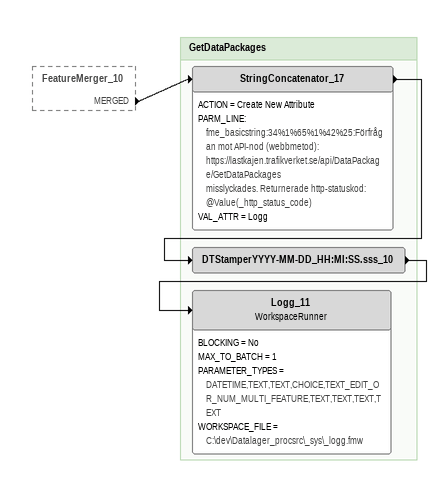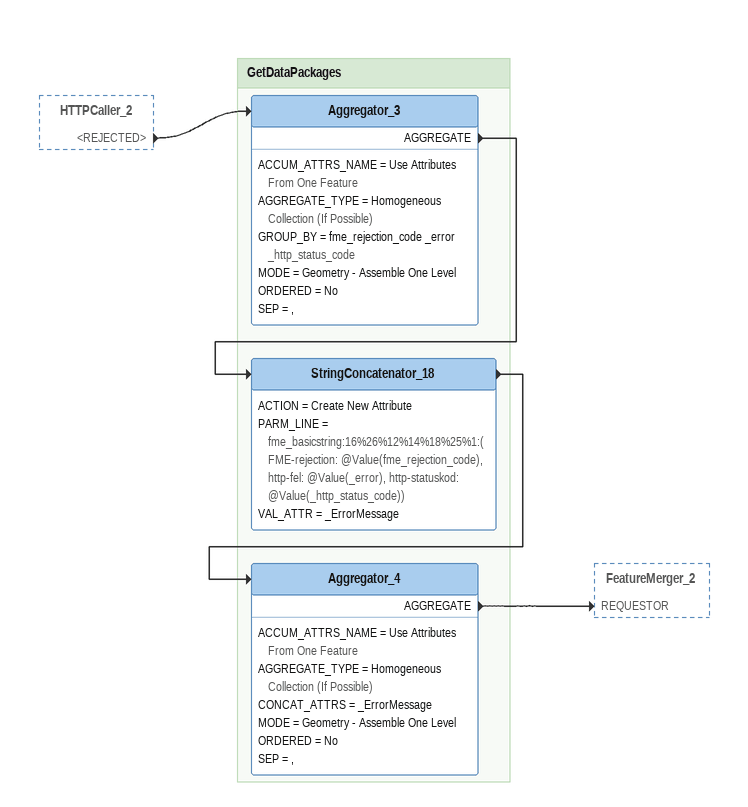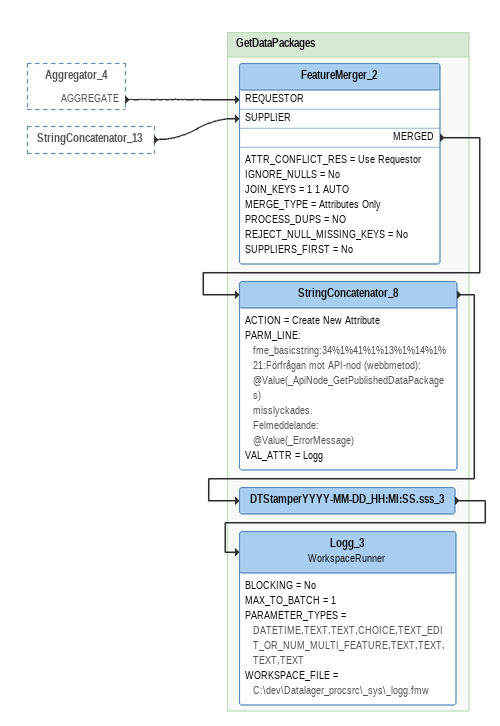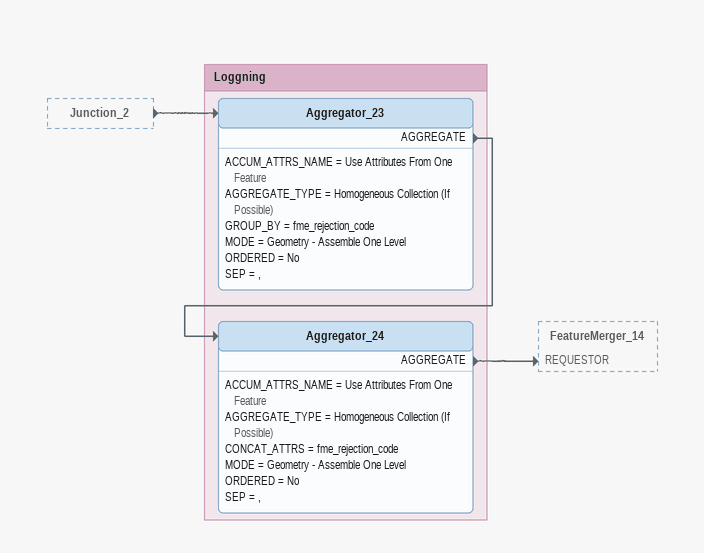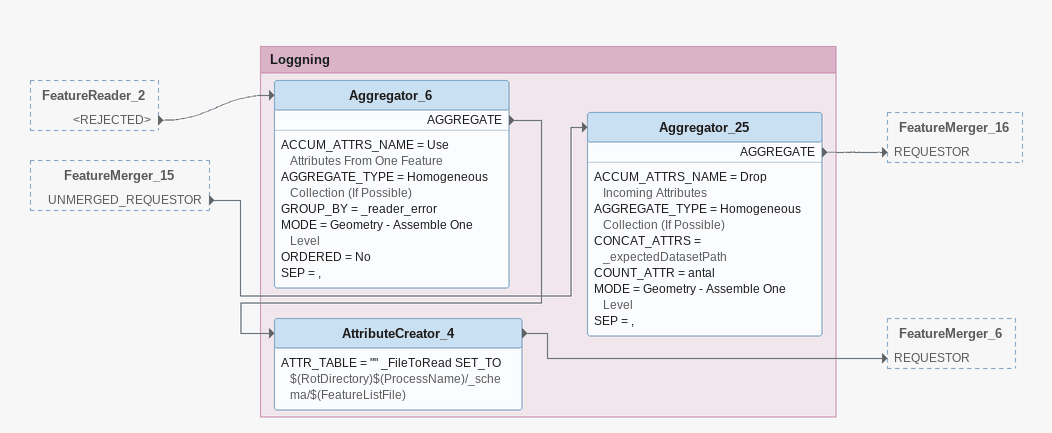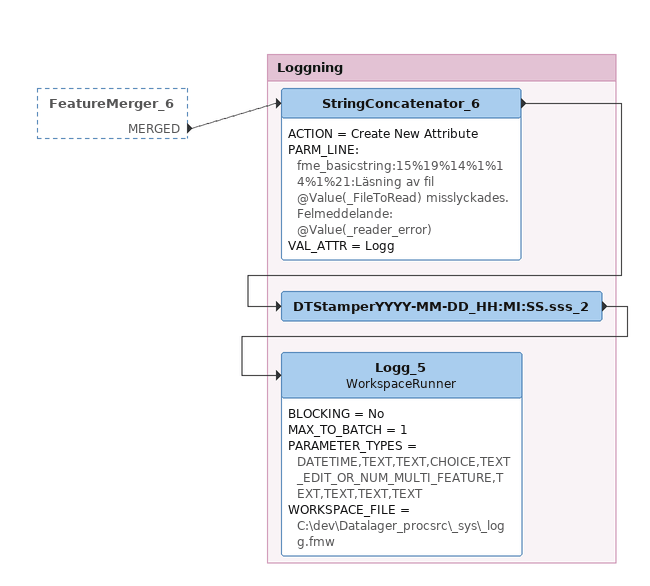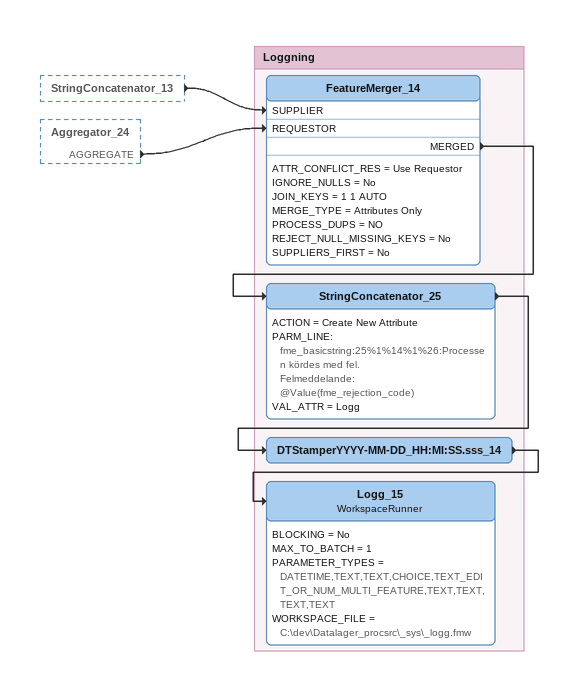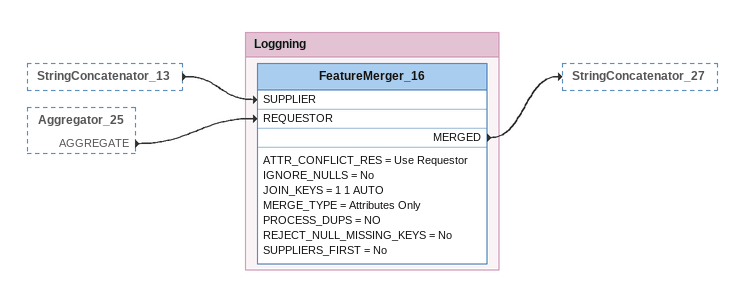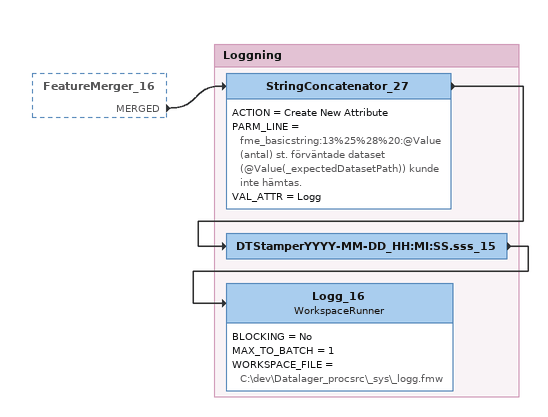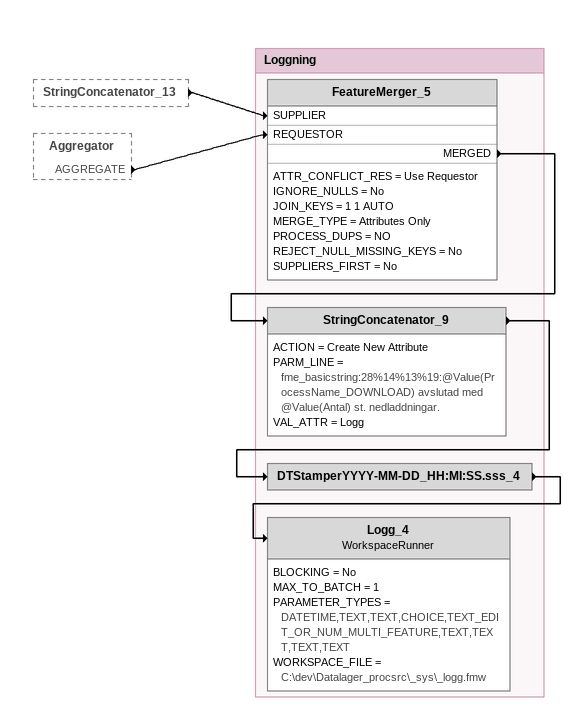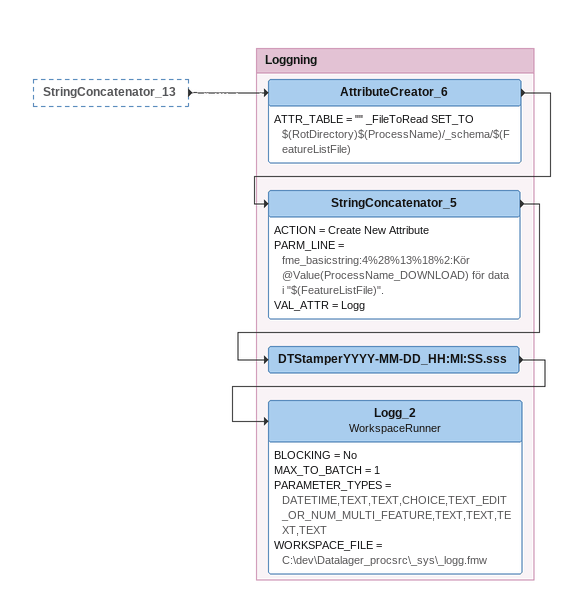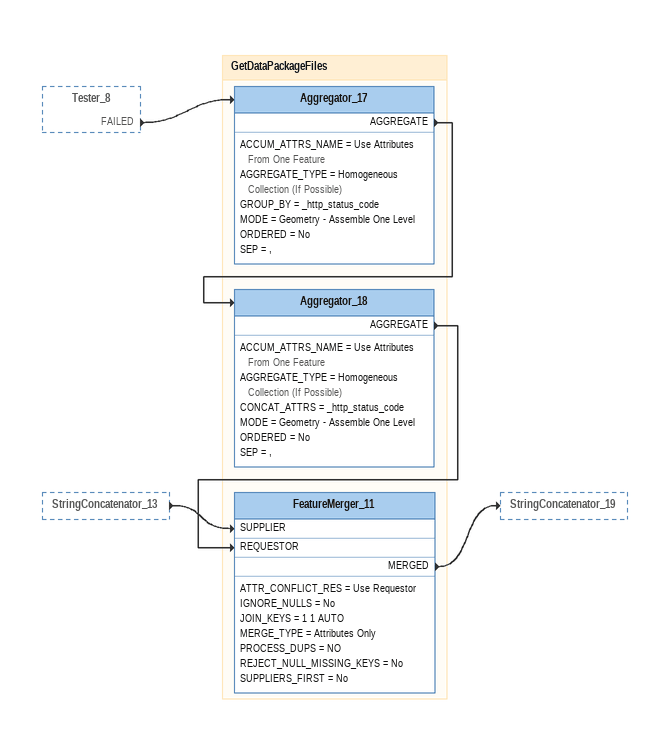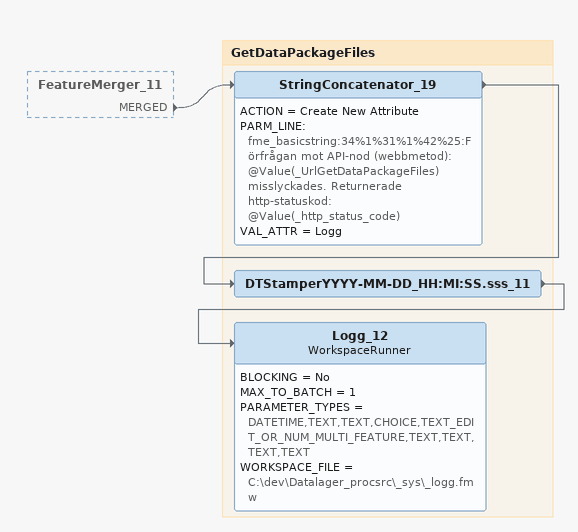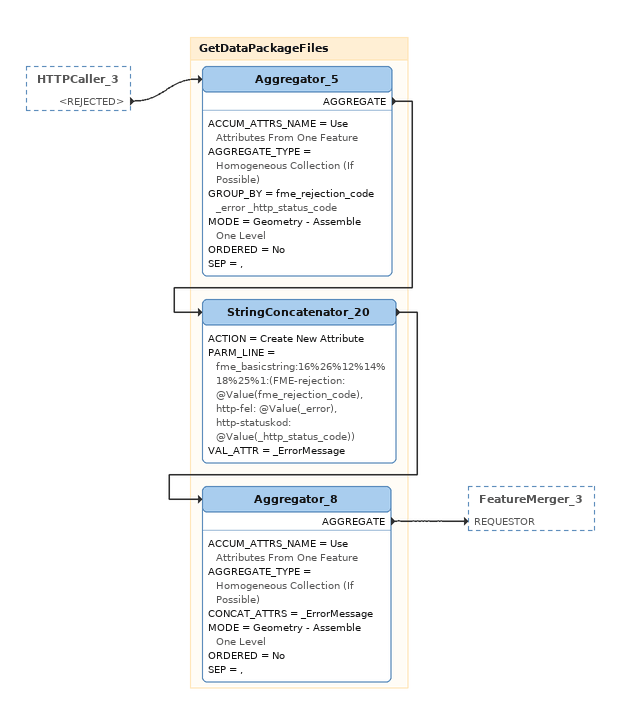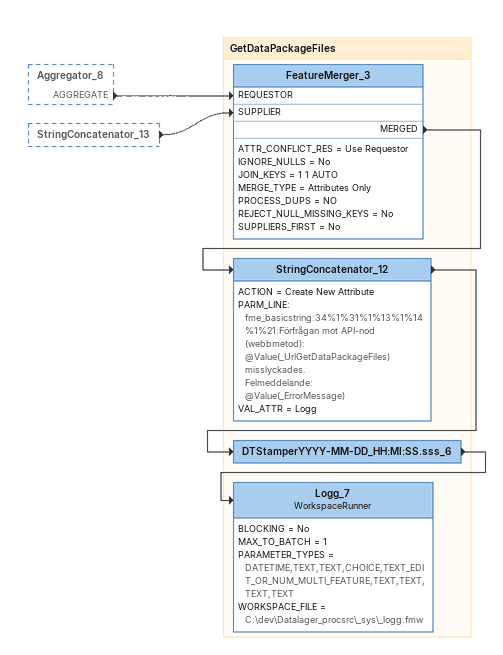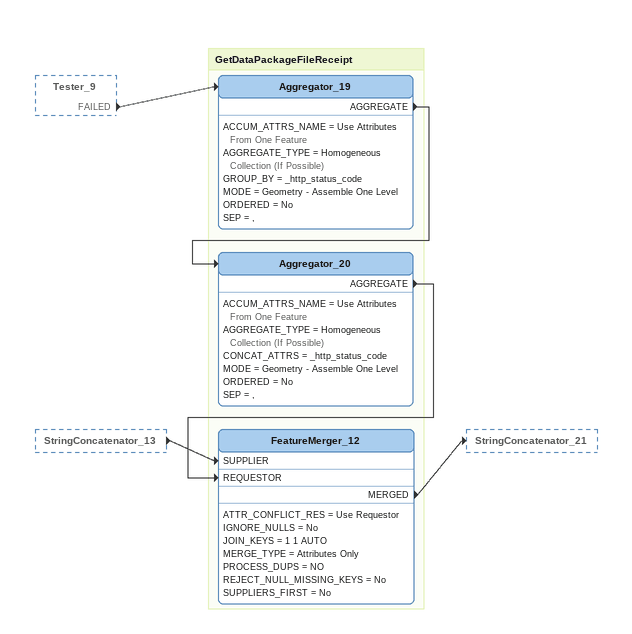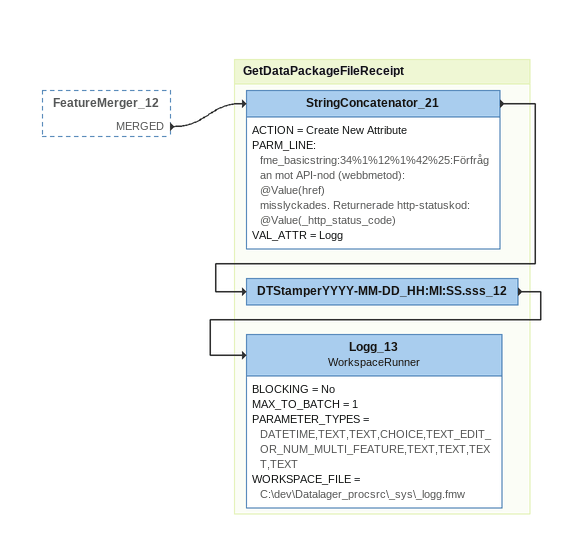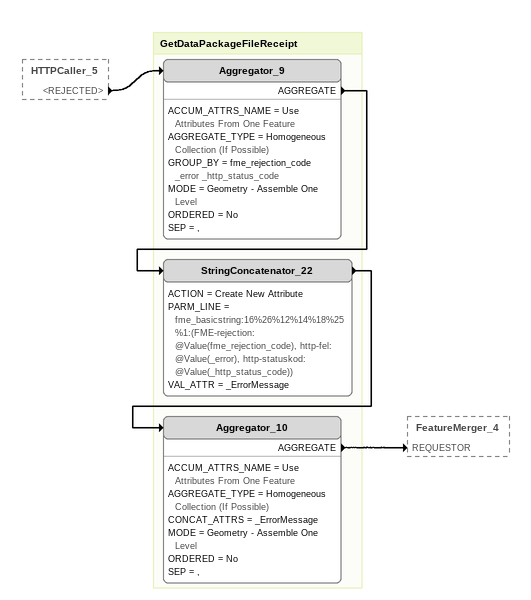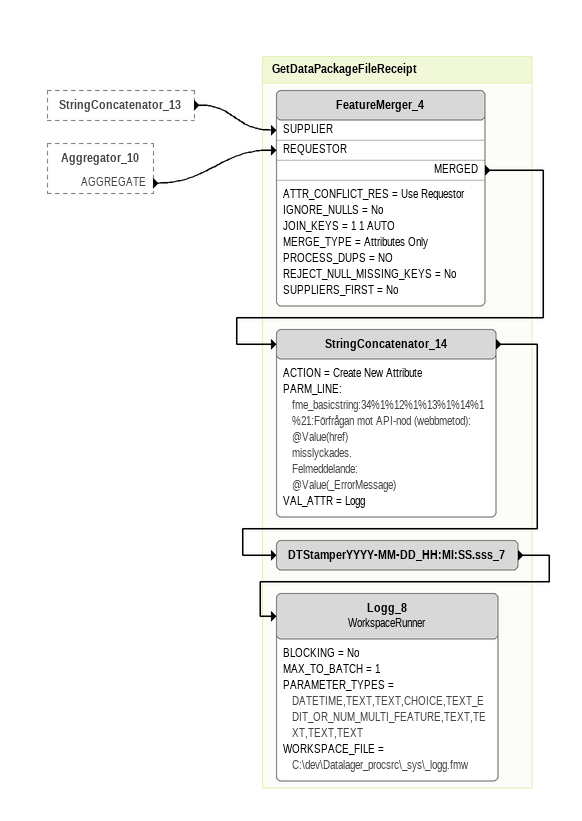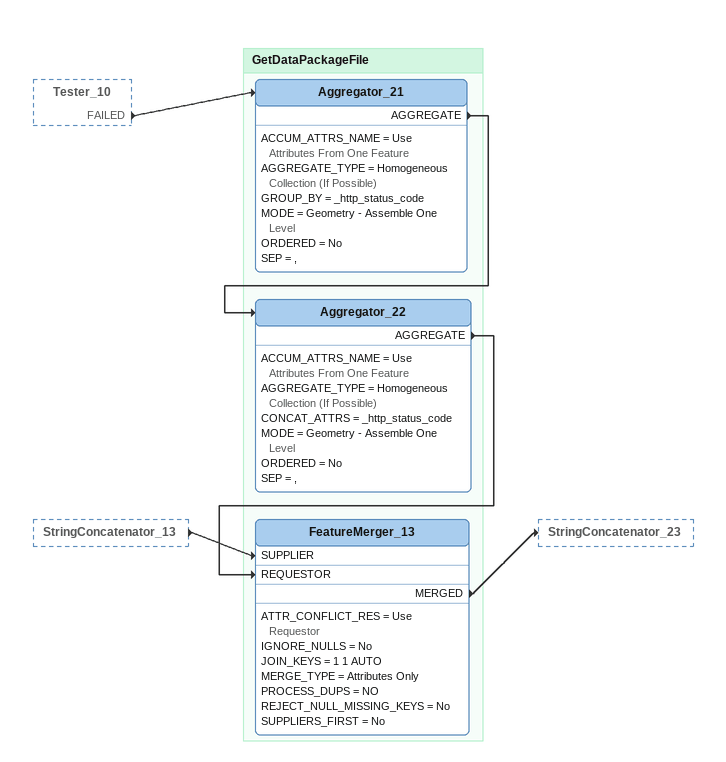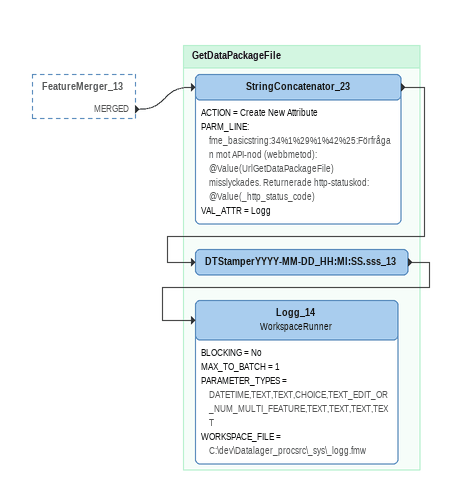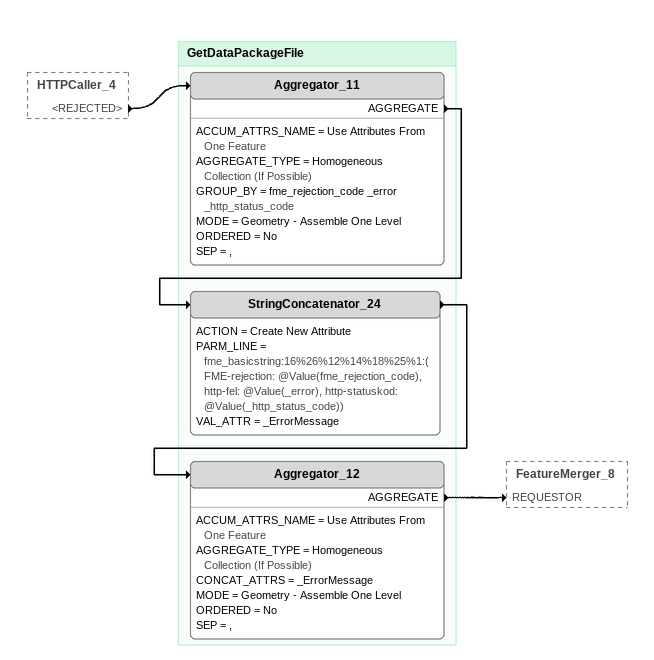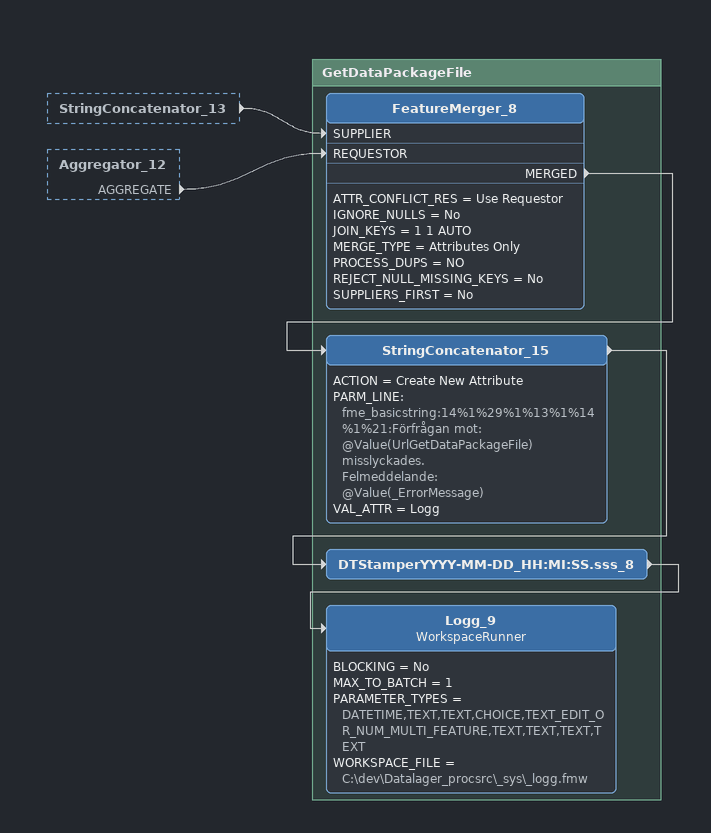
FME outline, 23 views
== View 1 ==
FeatureMerger_10 [outside]
    MERGED -> StringConcatenator_17

Bookmark: GetDataPackages
StringConcatenator_17
    ACTION = Create New Attribute
    PARM_LINE:
      fme_basicstring:34%1%65%1%42%25:Förfrågan mot API-nod (webbmetod):
      https://lastkajen.trafikverket.se/api/DataPackage/GetDataPackages
      misslyckades. Returnerade http-statuskod: @Value(_http_status_code)
    VAL_ATTR = Logg
    -> DTStamperYYYY-MM-DD_HH:MI:SS.sss_10
DTStamperYYYY-MM-DD_HH:MI:SS.sss_10
    -> Logg_11
Logg_11: WorkspaceRunner
    BLOCKING = No
    MAX_TO_BATCH = 1
    PARAMETER_TYPES = DATETIME,TEXT,TEXT,CHOICE,TEXT_EDIT_OR_NUM_MULTI_FEATURE,TEXT,TEXT,TEXT,TEXT
    WORKSPACE_FILE = C:\dev\Datalager_procsrc\_sys\_logg.fmw

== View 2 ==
HTTPCaller_2 [outside]
    <REJECTED> -> Aggregator_3

Bookmark: GetDataPackages
Aggregator_3
    ACCUM_ATTRS_NAME = Use Attributes From One Feature
    AGGREGATE_TYPE = Homogeneous Collection (If Possible)
    GROUP_BY = fme_rejection_code _error _http_status_code
    MODE = Geometry - Assemble One Level
    ORDERED = No
    SEP = ,
    AGGREGATE -> StringConcatenator_18
StringConcatenator_18
    ACTION = Create New Attribute
    PARM_LINE = fme_basicstring:16%26%12%14%18%25%1:(FME-rejection: @Value(fme_rejection_code), http-fel: @Value(_error), http-statuskod: @Value(_http_status_code))
    VAL_ATTR = _ErrorMessage
    -> Aggregator_4
Aggregator_4
    ACCUM_ATTRS_NAME = Use Attributes From One Feature
    AGGREGATE_TYPE = Homogeneous Collection (If Possible)
    CONCAT_ATTRS = _ErrorMessage
    MODE = Geometry - Assemble One Level
    ORDERED = No
    SEP = ,
    AGGREGATE -> FeatureMerger_2 [REQUESTOR]

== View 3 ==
Aggregator_4 [outside]
    AGGREGATE -> FeatureMerger_2 [REQUESTOR]
StringConcatenator_13 [outside]
    -> FeatureMerger_2 [SUPPLIER]

Bookmark: GetDataPackages
FeatureMerger_2
    ATTR_CONFLICT_RES = Use Requestor
    IGNORE_NULLS = No
    JOIN_KEYS = 1 1 AUTO
    MERGE_TYPE = Attributes Only
    PROCESS_DUPS = NO
    REJECT_NULL_MISSING_KEYS = No
    SUPPLIERS_FIRST = No
    MERGED -> StringConcatenator_8
StringConcatenator_8
    ACTION = Create New Attribute
    PARM_LINE:
      fme_basicstring:34%1%41%1%13%1%14%1%21:Förfrågan mot API-nod (webbmetod):
      @Value(_ApiNode_GetPublishedDataPackages)
      misslyckades.
      Felmeddelande:
      @Value(_ErrorMessage)
    VAL_ATTR = Logg
    -> DTStamperYYYY-MM-DD_HH:MI:SS.sss_3
DTStamperYYYY-MM-DD_HH:MI:SS.sss_3
    -> Logg_3
Logg_3: WorkspaceRunner
    BLOCKING = No
    MAX_TO_BATCH = 1
    PARAMETER_TYPES = DATETIME,TEXT,TEXT,CHOICE,TEXT_EDIT_OR_NUM_MULTI_FEATURE,TEXT,TEXT,TEXT,TEXT
    WORKSPACE_FILE = C:\dev\Datalager_procsrc\_sys\_logg.fmw

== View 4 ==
Junction_2 [outside]
    -> Aggregator_23

Bookmark: Loggning
Aggregator_23
    ACCUM_ATTRS_NAME = Use Attributes From One Feature
    AGGREGATE_TYPE = Homogeneous Collection (If Possible)
    GROUP_BY = fme_rejection_code
    MODE = Geometry - Assemble One Level
    ORDERED = No
    SEP = ,
    AGGREGATE -> Aggregator_24
Aggregator_24
    ACCUM_ATTRS_NAME = Use Attributes From One Feature
    AGGREGATE_TYPE = Homogeneous Collection (If Possible)
    CONCAT_ATTRS = fme_rejection_code
    MODE = Geometry - Assemble One Level
    ORDERED = No
    SEP = ,
    AGGREGATE -> FeatureMerger_14 [REQUESTOR]

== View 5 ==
FeatureReader_2 [outside]
    <REJECTED> -> Aggregator_6
FeatureMerger_15 [outside]
    UNMERGED_REQUESTOR -> Aggregator_25

Bookmark: Loggning
Aggregator_25
    ACCUM_ATTRS_NAME = Drop Incoming Attributes
    AGGREGATE_TYPE = Homogeneous Collection (If Possible)
    CONCAT_ATTRS = _expectedDatasetPath
    COUNT_ATTR = antal
    MODE = Geometry - Assemble One Level
    SEP = ,
    AGGREGATE -> FeatureMerger_16 [REQUESTOR]
Aggregator_6
    ACCUM_ATTRS_NAME = Use Attributes From One Feature
    AGGREGATE_TYPE = Homogeneous Collection (If Possible)
    GROUP_BY = _reader_error
    MODE = Geometry - Assemble One Level
    ORDERED = No
    SEP = ,
    AGGREGATE -> AttributeCreator_4
AttributeCreator_4
    ATTR_TABLE = "" _FileToRead SET_TO $(RotDirectory)$(ProcessName)/_schema/$(FeatureListFile)
    -> FeatureMerger_6 [REQUESTOR]

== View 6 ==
FeatureMerger_6 [outside]
    MERGED -> StringConcatenator_6

Bookmark: Loggning
StringConcatenator_6
    ACTION = Create New Attribute
    PARM_LINE:
      fme_basicstring:15%19%14%1%14%1%21:Läsning av fil @Value(_FileToRead) misslyckades.
      Felmeddelande:
      @Value(_reader_error)
    VAL_ATTR = Logg
    -> DTStamperYYYY-MM-DD_HH:MI:SS.sss_2
DTStamperYYYY-MM-DD_HH:MI:SS.sss_2
    -> Logg_5
Logg_5: WorkspaceRunner
    BLOCKING = No
    MAX_TO_BATCH = 1
    PARAMETER_TYPES = DATETIME,TEXT,TEXT,CHOICE,TEXT_EDIT_OR_NUM_MULTI_FEATURE,TEXT,TEXT,TEXT,TEXT
    WORKSPACE_FILE = C:\dev\Datalager_procsrc\_sys\_logg.fmw

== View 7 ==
StringConcatenator_13 [outside]
    -> FeatureMerger_14 [SUPPLIER]
Aggregator_24 [outside]
    AGGREGATE -> FeatureMerger_14 [REQUESTOR]

Bookmark: Loggning
FeatureMerger_14
    ATTR_CONFLICT_RES = Use Requestor
    IGNORE_NULLS = No
    JOIN_KEYS = 1 1 AUTO
    MERGE_TYPE = Attributes Only
    PROCESS_DUPS = NO
    REJECT_NULL_MISSING_KEYS = No
    SUPPLIERS_FIRST = No
    MERGED -> StringConcatenator_25
StringConcatenator_25
    ACTION = Create New Attribute
    PARM_LINE:
      fme_basicstring:25%1%14%1%26:Processen kördes med fel.
      Felmeddelande:
      @Value(fme_rejection_code)
    VAL_ATTR = Logg
    -> DTStamperYYYY-MM-DD_HH:MI:SS.sss_14
DTStamperYYYY-MM-DD_HH:MI:SS.sss_14
    -> Logg_15
Logg_15: WorkspaceRunner
    BLOCKING = No
    MAX_TO_BATCH = 1
    PARAMETER_TYPES = DATETIME,TEXT,TEXT,CHOICE,TEXT_EDIT_OR_NUM_MULTI_FEATURE,TEXT,TEXT,TEXT,TEXT
    WORKSPACE_FILE = C:\dev\Datalager_procsrc\_sys\_logg.fmw

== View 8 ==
StringConcatenator_13 [outside]
    -> FeatureMerger_16 [SUPPLIER]
Aggregator_25 [outside]
    AGGREGATE -> FeatureMerger_16 [REQUESTOR]

Bookmark: Loggning
FeatureMerger_16
    ATTR_CONFLICT_RES = Use Requestor
    IGNORE_NULLS = No
    JOIN_KEYS = 1 1 AUTO
    MERGE_TYPE = Attributes Only
    PROCESS_DUPS = NO
    REJECT_NULL_MISSING_KEYS = No
    SUPPLIERS_FIRST = No
    MERGED -> StringConcatenator_27

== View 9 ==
FeatureMerger_16 [outside]
    MERGED -> StringConcatenator_27

Bookmark: Loggning
StringConcatenator_27
    ACTION = Create New Attribute
    PARM_LINE = fme_basicstring:13%25%28%20:@Value(antal) st. förväntade dataset (@Value(_expectedDatasetPath)) kunde inte hämtas.
    VAL_ATTR = Logg
    -> DTStamperYYYY-MM-DD_HH:MI:SS.sss_15
DTStamperYYYY-MM-DD_HH:MI:SS.sss_15
    -> Logg_16
Logg_16: WorkspaceRunner
    BLOCKING = No
    MAX_TO_BATCH = 1
    WORKSPACE_FILE = C:\dev\Datalager_procsrc\_sys\_logg.fmw

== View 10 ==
StringConcatenator_13 [outside]
    -> FeatureMerger_5 [SUPPLIER]
Aggregator [outside]
    AGGREGATE -> FeatureMerger_5 [REQUESTOR]

Bookmark: Loggning
FeatureMerger_5
    ATTR_CONFLICT_RES = Use Requestor
    IGNORE_NULLS = No
    JOIN_KEYS = 1 1 AUTO
    MERGE_TYPE = Attributes Only
    PROCESS_DUPS = NO
    REJECT_NULL_MISSING_KEYS = No
    SUPPLIERS_FIRST = No
    MERGED -> StringConcatenator_9
StringConcatenator_9
    ACTION = Create New Attribute
    PARM_LINE = fme_basicstring:28%14%13%19:@Value(ProcessName_DOWNLOAD) avslutad med @Value(Antal) st. nedladdningar.
    VAL_ATTR = Logg
    -> DTStamperYYYY-MM-DD_HH:MI:SS.sss_4
DTStamperYYYY-MM-DD_HH:MI:SS.sss_4
    -> Logg_4
Logg_4: WorkspaceRunner
    BLOCKING = No
    MAX_TO_BATCH = 1
    PARAMETER_TYPES = DATETIME,TEXT,TEXT,CHOICE,TEXT_EDIT_OR_NUM_MULTI_FEATURE,TEXT,TEXT,TEXT,TEXT
    WORKSPACE_FILE = C:\dev\Datalager_procsrc\_sys\_logg.fmw

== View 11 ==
StringConcatenator_13 [outside]
    -> AttributeCreator_6

Bookmark: Loggning
AttributeCreator_6
    ATTR_TABLE = "" _FileToRead SET_TO $(RotDirectory)$(ProcessName)/_schema/$(FeatureListFile)
    -> StringConcatenator_5
StringConcatenator_5
    ACTION = Create New Attribute
    PARM_LINE = fme_basicstring:4%28%13%18%2:Kör @Value(ProcessName_DOWNLOAD) för data i "$(FeatureListFile)".
    VAL_ATTR = Logg
    -> DTStamperYYYY-MM-DD_HH:MI:SS.sss
DTStamperYYYY-MM-DD_HH:MI:SS.sss
    -> Logg_2
Logg_2: WorkspaceRunner
    BLOCKING = No
    MAX_TO_BATCH = 1
    PARAMETER_TYPES = DATETIME,TEXT,TEXT,CHOICE,TEXT_EDIT_OR_NUM_MULTI_FEATURE,TEXT,TEXT,TEXT,TEXT
    WORKSPACE_FILE = C:\dev\Datalager_procsrc\_sys\_logg.fmw

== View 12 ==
Tester_8 [outside]
    FAILED -> Aggregator_17
StringConcatenator_13 [outside]
    -> FeatureMerger_11 [SUPPLIER]

Bookmark: GetDataPackageFiles
Aggregator_17
    ACCUM_ATTRS_NAME = Use Attributes From One Feature
    AGGREGATE_TYPE = Homogeneous Collection (If Possible)
    GROUP_BY = _http_status_code
    MODE = Geometry - Assemble One Level
    ORDERED = No
    SEP = ,
    AGGREGATE -> Aggregator_18
Aggregator_18
    ACCUM_ATTRS_NAME = Use Attributes From One Feature
    AGGREGATE_TYPE = Homogeneous Collection (If Possible)
    CONCAT_ATTRS = _http_status_code
    MODE = Geometry - Assemble One Level
    ORDERED = No
    SEP = ,
    AGGREGATE -> FeatureMerger_11 [REQUESTOR]
FeatureMerger_11
    ATTR_CONFLICT_RES = Use Requestor
    IGNORE_NULLS = No
    JOIN_KEYS = 1 1 AUTO
    MERGE_TYPE = Attributes Only
    PROCESS_DUPS = NO
    REJECT_NULL_MISSING_KEYS = No
    SUPPLIERS_FIRST = No
    MERGED -> StringConcatenator_19

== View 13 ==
FeatureMerger_11 [outside]
    MERGED -> StringConcatenator_19

Bookmark: GetDataPackageFiles
StringConcatenator_19
    ACTION = Create New Attribute
    PARM_LINE:
      fme_basicstring:34%1%31%1%42%25:Förfrågan mot API-nod (webbmetod):
      @Value(_UrlGetDataPackageFiles)
      misslyckades. Returnerade http-statuskod: @Value(_http_status_code)
    VAL_ATTR = Logg
    -> DTStamperYYYY-MM-DD_HH:MI:SS.sss_11
DTStamperYYYY-MM-DD_HH:MI:SS.sss_11
    -> Logg_12
Logg_12: WorkspaceRunner
    BLOCKING = No
    MAX_TO_BATCH = 1
    PARAMETER_TYPES = DATETIME,TEXT,TEXT,CHOICE,TEXT_EDIT_OR_NUM_MULTI_FEATURE,TEXT,TEXT,TEXT,TEXT
    WORKSPACE_FILE = C:\dev\Datalager_procsrc\_sys\_logg.fmw

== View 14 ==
HTTPCaller_3 [outside]
    <REJECTED> -> Aggregator_5

Bookmark: GetDataPackageFiles
Aggregator_5
    ACCUM_ATTRS_NAME = Use Attributes From One Feature
    AGGREGATE_TYPE = Homogeneous Collection (If Possible)
    GROUP_BY = fme_rejection_code _error _http_status_code
    MODE = Geometry - Assemble One Level
    ORDERED = No
    SEP = ,
    AGGREGATE -> StringConcatenator_20
StringConcatenator_20
    ACTION = Create New Attribute
    PARM_LINE = fme_basicstring:16%26%12%14%18%25%1:(FME-rejection: @Value(fme_rejection_code), http-fel: @Value(_error), http-statuskod: @Value(_http_status_code))
    VAL_ATTR = _ErrorMessage
    -> Aggregator_8
Aggregator_8
    ACCUM_ATTRS_NAME = Use Attributes From One Feature
    AGGREGATE_TYPE = Homogeneous Collection (If Possible)
    CONCAT_ATTRS = _ErrorMessage
    MODE = Geometry - Assemble One Level
    ORDERED = No
    SEP = ,
    AGGREGATE -> FeatureMerger_3 [REQUESTOR]

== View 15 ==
Aggregator_8 [outside]
    AGGREGATE -> FeatureMerger_3 [REQUESTOR]
StringConcatenator_13 [outside]
    -> FeatureMerger_3 [SUPPLIER]

Bookmark: GetDataPackageFiles
FeatureMerger_3
    ATTR_CONFLICT_RES = Use Requestor
    IGNORE_NULLS = No
    JOIN_KEYS = 1 1 AUTO
    MERGE_TYPE = Attributes Only
    PROCESS_DUPS = NO
    REJECT_NULL_MISSING_KEYS = No
    SUPPLIERS_FIRST = No
    MERGED -> StringConcatenator_12
StringConcatenator_12
    ACTION = Create New Attribute
    PARM_LINE:
      fme_basicstring:34%1%31%1%13%1%14%1%21:Förfrågan mot API-nod (webbmetod):
      @Value(_UrlGetDataPackageFiles)
      misslyckades.
      Felmeddelande:
      @Value(_ErrorMessage)
    VAL_ATTR = Logg
    -> DTStamperYYYY-MM-DD_HH:MI:SS.sss_6
DTStamperYYYY-MM-DD_HH:MI:SS.sss_6
    -> Logg_7
Logg_7: WorkspaceRunner
    BLOCKING = No
    MAX_TO_BATCH = 1
    PARAMETER_TYPES = DATETIME,TEXT,TEXT,CHOICE,TEXT_EDIT_OR_NUM_MULTI_FEATURE,TEXT,TEXT,TEXT,TEXT
    WORKSPACE_FILE = C:\dev\Datalager_procsrc\_sys\_logg.fmw

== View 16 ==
Tester_9 [outside]
    FAILED -> Aggregator_19
StringConcatenator_13 [outside]
    -> FeatureMerger_12 [SUPPLIER]

Bookmark: GetDataPackageFileReceipt
Aggregator_19
    ACCUM_ATTRS_NAME = Use Attributes From One Feature
    AGGREGATE_TYPE = Homogeneous Collection (If Possible)
    GROUP_BY = _http_status_code
    MODE = Geometry - Assemble One Level
    ORDERED = No
    SEP = ,
    AGGREGATE -> Aggregator_20
Aggregator_20
    ACCUM_ATTRS_NAME = Use Attributes From One Feature
    AGGREGATE_TYPE = Homogeneous Collection (If Possible)
    CONCAT_ATTRS = _http_status_code
    MODE = Geometry - Assemble One Level
    ORDERED = No
    SEP = ,
    AGGREGATE -> FeatureMerger_12 [REQUESTOR]
FeatureMerger_12
    ATTR_CONFLICT_RES = Use Requestor
    IGNORE_NULLS = No
    JOIN_KEYS = 1 1 AUTO
    MERGE_TYPE = Attributes Only
    PROCESS_DUPS = NO
    REJECT_NULL_MISSING_KEYS = No
    SUPPLIERS_FIRST = No
    MERGED -> StringConcatenator_21

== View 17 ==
FeatureMerger_12 [outside]
    MERGED -> StringConcatenator_21

Bookmark: GetDataPackageFileReceipt
StringConcatenator_21
    ACTION = Create New Attribute
    PARM_LINE:
      fme_basicstring:34%1%12%1%42%25:Förfrågan mot API-nod (webbmetod):
      @Value(href)
      misslyckades. Returnerade http-statuskod: @Value(_http_status_code)
    VAL_ATTR = Logg
    -> DTStamperYYYY-MM-DD_HH:MI:SS.sss_12
DTStamperYYYY-MM-DD_HH:MI:SS.sss_12
    -> Logg_13
Logg_13: WorkspaceRunner
    BLOCKING = No
    MAX_TO_BATCH = 1
    PARAMETER_TYPES = DATETIME,TEXT,TEXT,CHOICE,TEXT_EDIT_OR_NUM_MULTI_FEATURE,TEXT,TEXT,TEXT,TEXT
    WORKSPACE_FILE = C:\dev\Datalager_procsrc\_sys\_logg.fmw

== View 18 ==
HTTPCaller_5 [outside]
    <REJECTED> -> Aggregator_9

Bookmark: GetDataPackageFileReceipt
Aggregator_9
    ACCUM_ATTRS_NAME = Use Attributes From One Feature
    AGGREGATE_TYPE = Homogeneous Collection (If Possible)
    GROUP_BY = fme_rejection_code _error _http_status_code
    MODE = Geometry - Assemble One Level
    ORDERED = No
    SEP = ,
    AGGREGATE -> StringConcatenator_22
StringConcatenator_22
    ACTION = Create New Attribute
    PARM_LINE = fme_basicstring:16%26%12%14%18%25%1:(FME-rejection: @Value(fme_rejection_code), http-fel: @Value(_error), http-statuskod: @Value(_http_status_code))
    VAL_ATTR = _ErrorMessage
    -> Aggregator_10
Aggregator_10
    ACCUM_ATTRS_NAME = Use Attributes From One Feature
    AGGREGATE_TYPE = Homogeneous Collection (If Possible)
    CONCAT_ATTRS = _ErrorMessage
    MODE = Geometry - Assemble One Level
    ORDERED = No
    SEP = ,
    AGGREGATE -> FeatureMerger_4 [REQUESTOR]

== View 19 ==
StringConcatenator_13 [outside]
    -> FeatureMerger_4 [SUPPLIER]
Aggregator_10 [outside]
    AGGREGATE -> FeatureMerger_4 [REQUESTOR]

Bookmark: GetDataPackageFileReceipt
FeatureMerger_4
    ATTR_CONFLICT_RES = Use Requestor
    IGNORE_NULLS = No
    JOIN_KEYS = 1 1 AUTO
    MERGE_TYPE = Attributes Only
    PROCESS_DUPS = NO
    REJECT_NULL_MISSING_KEYS = No
    SUPPLIERS_FIRST = No
    MERGED -> StringConcatenator_14
StringConcatenator_14
    ACTION = Create New Attribute
    PARM_LINE:
      fme_basicstring:34%1%12%1%13%1%14%1%21:Förfrågan mot API-nod (webbmetod):
      @Value(href)
      misslyckades.
      Felmeddelande:
      @Value(_ErrorMessage)
    VAL_ATTR = Logg
    -> DTStamperYYYY-MM-DD_HH:MI:SS.sss_7
DTStamperYYYY-MM-DD_HH:MI:SS.sss_7
    -> Logg_8
Logg_8: WorkspaceRunner
    BLOCKING = No
    MAX_TO_BATCH = 1
    PARAMETER_TYPES = DATETIME,TEXT,TEXT,CHOICE,TEXT_EDIT_OR_NUM_MULTI_FEATURE,TEXT,TEXT,TEXT,TEXT
    WORKSPACE_FILE = C:\dev\Datalager_procsrc\_sys\_logg.fmw

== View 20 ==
Tester_10 [outside]
    FAILED -> Aggregator_21
StringConcatenator_13 [outside]
    -> FeatureMerger_13 [SUPPLIER]

Bookmark: GetDataPackageFile
Aggregator_21
    ACCUM_ATTRS_NAME = Use Attributes From One Feature
    AGGREGATE_TYPE = Homogeneous Collection (If Possible)
    GROUP_BY = _http_status_code
    MODE = Geometry - Assemble One Level
    ORDERED = No
    SEP = ,
    AGGREGATE -> Aggregator_22
Aggregator_22
    ACCUM_ATTRS_NAME = Use Attributes From One Feature
    AGGREGATE_TYPE = Homogeneous Collection (If Possible)
    CONCAT_ATTRS = _http_status_code
    MODE = Geometry - Assemble One Level
    ORDERED = No
    SEP = ,
    AGGREGATE -> FeatureMerger_13 [REQUESTOR]
FeatureMerger_13
    ATTR_CONFLICT_RES = Use Requestor
    IGNORE_NULLS = No
    JOIN_KEYS = 1 1 AUTO
    MERGE_TYPE = Attributes Only
    PROCESS_DUPS = NO
    REJECT_NULL_MISSING_KEYS = No
    SUPPLIERS_FIRST = No
    MERGED -> StringConcatenator_23

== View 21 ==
FeatureMerger_13 [outside]
    MERGED -> StringConcatenator_23

Bookmark: GetDataPackageFile
StringConcatenator_23
    ACTION = Create New Attribute
    PARM_LINE:
      fme_basicstring:34%1%29%1%42%25:Förfrågan mot API-nod (webbmetod):
      @Value(UrlGetDataPackageFile)
      misslyckades. Returnerade http-statuskod: @Value(_http_status_code)
    VAL_ATTR = Logg
    -> DTStamperYYYY-MM-DD_HH:MI:SS.sss_13
DTStamperYYYY-MM-DD_HH:MI:SS.sss_13
    -> Logg_14
Logg_14: WorkspaceRunner
    BLOCKING = No
    MAX_TO_BATCH = 1
    PARAMETER_TYPES = DATETIME,TEXT,TEXT,CHOICE,TEXT_EDIT_OR_NUM_MULTI_FEATURE,TEXT,TEXT,TEXT,TEXT
    WORKSPACE_FILE = C:\dev\Datalager_procsrc\_sys\_logg.fmw

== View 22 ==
HTTPCaller_4 [outside]
    <REJECTED> -> Aggregator_11

Bookmark: GetDataPackageFile
Aggregator_11
    ACCUM_ATTRS_NAME = Use Attributes From One Feature
    AGGREGATE_TYPE = Homogeneous Collection (If Possible)
    GROUP_BY = fme_rejection_code _error _http_status_code
    MODE = Geometry - Assemble One Level
    ORDERED = No
    SEP = ,
    AGGREGATE -> StringConcatenator_24
StringConcatenator_24
    ACTION = Create New Attribute
    PARM_LINE = fme_basicstring:16%26%12%14%18%25%1:(FME-rejection: @Value(fme_rejection_code), http-fel: @Value(_error), http-statuskod: @Value(_http_status_code))
    VAL_ATTR = _ErrorMessage
    -> Aggregator_12
Aggregator_12
    ACCUM_ATTRS_NAME = Use Attributes From One Feature
    AGGREGATE_TYPE = Homogeneous Collection (If Possible)
    CONCAT_ATTRS = _ErrorMessage
    MODE = Geometry - Assemble One Level
    ORDERED = No
    SEP = ,
    AGGREGATE -> FeatureMerger_8 [REQUESTOR]

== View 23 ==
StringConcatenator_13 [outside]
    -> FeatureMerger_8 [SUPPLIER]
Aggregator_12 [outside]
    AGGREGATE -> FeatureMerger_8 [REQUESTOR]

Bookmark: GetDataPackageFile
FeatureMerger_8
    ATTR_CONFLICT_RES = Use Requestor
    IGNORE_NULLS = No
    JOIN_KEYS = 1 1 AUTO
    MERGE_TYPE = Attributes Only
    PROCESS_DUPS = NO
    REJECT_NULL_MISSING_KEYS = No
    SUPPLIERS_FIRST = No
    MERGED -> StringConcatenator_15
StringConcatenator_15
    ACTION = Create New Attribute
    PARM_LINE:
      fme_basicstring:14%1%29%1%13%1%14%1%21:Förfrågan mot:
      @Value(UrlGetDataPackageFile)
      misslyckades.
      Felmeddelande:
      @Value(_ErrorMessage)
    VAL_ATTR = Logg
    -> DTStamperYYYY-MM-DD_HH:MI:SS.sss_8
DTStamperYYYY-MM-DD_HH:MI:SS.sss_8
    -> Logg_9
Logg_9: WorkspaceRunner
    BLOCKING = No
    MAX_TO_BATCH = 1
    PARAMETER_TYPES = DATETIME,TEXT,TEXT,CHOICE,TEXT_EDIT_OR_NUM_MULTI_FEATURE,TEXT,TEXT,TEXT,TEXT
    WORKSPACE_FILE = C:\dev\Datalager_procsrc\_sys\_logg.fmw
